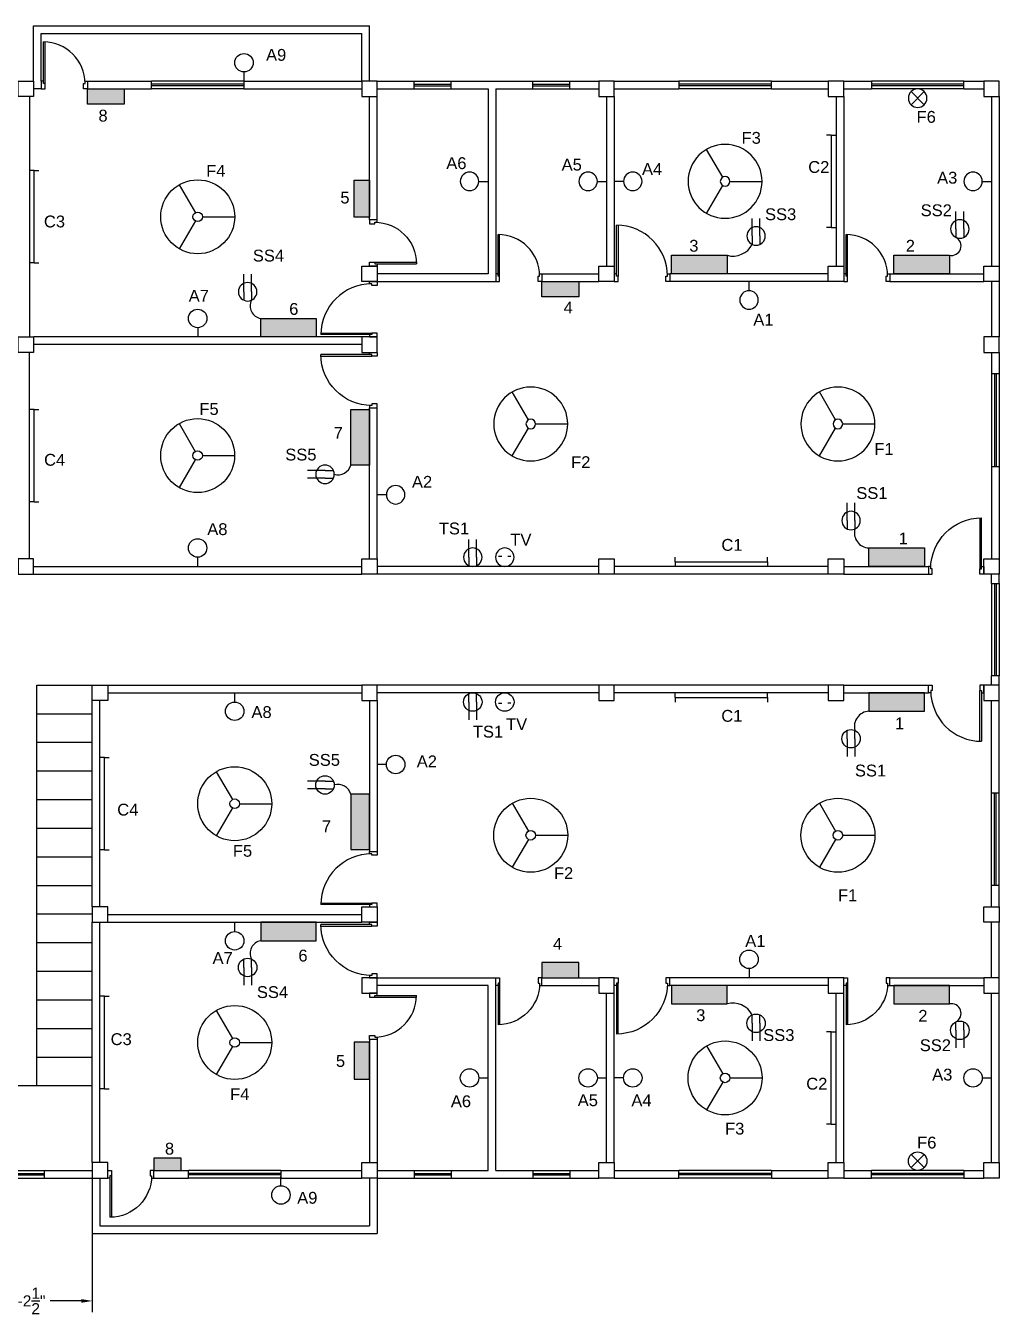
# Model space of a CAD drawing. Header units: inches. Extents: x 50 to 4028, y -27 to 855.
# Drawn here: x 715 to 1347, y -27 to 809 of the extents above; entities that cross this region are included whole.
import ezdxf

# ---------------------------------------------------------------- set-up
doc = ezdxf.new("R2010")
doc.units = ezdxf.units.IN
doc.header["$MEASUREMENT"] = 0
doc.header["$PDMODE"] = 3
for name, color, linetype in [('Column', 104, 'Continuous'), ('Fitting', 7, 'Continuous'), ('Stair', 7, 'Continuous'), ('Wall', 7, 'Continuous')]:
    doc.layers.add(name, color=color, linetype=linetype)
doc.layers.add('Door', color=7, linetype='Continuous', true_color=0x42254b)
doc.layers.add('Window', color=7, linetype='Continuous', true_color=0x700000)
doc.styles.add('Annotative', font='arial.ttf')
doc.styles.get("Standard").update_dxf_attribs({"font": 'arial.ttf'})
doc.dimstyles.new('Annotative', dxfattribs={"dimscale": 0, "dimtxt": 0.18, "dimasz": 0.18, "dimexe": 0.18, "dimexo": 0.0625, "dimgap": 0.09, "dimtad": 0, "dimtih": 1, "dimtoh": 1, "dimdec": 1, "dimzin": 0, "dimdsep": 46, "dimlunit": 4, "dimtxsty": 'Standard', "dimcen": 0.09, "dimadec": 0, "dimazin": 0, "dimtfac": 1, "dimtdec": 1, "dimtofl": 0, "dimtmove": 0, "dimatfit": 3, "dimfxl": 1, "dimtolj": 1, "dimtzin": 0, "dimarcsym": 0})

# ---------------------------------------------------------------- blocks, each defined once
blk = doc.blocks.new('36 inch Door')
for p, q in [((-3.5, 1.5), (-36.5, 1.5)), ((-36.48, 2.5), (-3.5, 2.5))]:
    blk.add_line(p, q)
for points in [[(0, 36), (0, 33.5), (-3.5, 33.5), (-3.5, 34.5), (-5, 34.5), (-5, 36), (0, 36)], [(0, 0), (0, 2.5), (-3.5, 2.5), (-3.5, 1.5), (-5, 1.5), (-5, 0), (0, 0)]]:
    blk.add_lwpolyline(points, close=True)
blk.add_arc((-3.5, 1.5), 33, 90, 180)
blk = doc.blocks.new('5 ft window')
for p, q in [((0, 5), (-60, 5)), ((-60, 0), (-60, 5)), ((0, 3), (-60, 3)), ((0, 2), (-60, 2)), ((0, 0), (-60, 0)), ((0, 5), (0, 0))]:
    blk.add_line(p, q)
blk = doc.blocks.new('30 inch Door')
for p, q in [((-3.5, 1.5), (-30.5, 1.5)), ((-3.5, 2.5), (-30.48, 2.5))]:
    blk.add_line(p, q)
for points in [[(0, 30), (0, 27.5), (-3.5, 27.5), (-3.5, 28.5), (-5, 28.5), (-5, 30), (0, 30)], [(0, 0), (0, 2.5), (-3.5, 2.5), (-3.5, 1.5), (-5, 1.5), (-5, 0), (0, 0)]]:
    blk.add_lwpolyline(points, close=True)
blk.add_arc((-3.5, 1.5), 27, 90, 180)
blk = doc.blocks.new('Toilet Window')
for p, q in [((0, 5), (24, 5)), ((0, 5), (0, 0)), ((0, 3), (24, 3)), ((0, 2), (24, 2)), ((0, 0), (24, 0)), ((24, 5), (24, 0))]:
    blk.add_line(p, q)
blk = doc.blocks.new('Switch board')
blk.add_lwpolyline([(-18, 0), (18, 0), (18, 12), (-18, 12)], close=True)
blk = doc.blocks.new('48 inch fan')
for p, q in [((-12, 20.78), (-1.54, 2.67)), ((3.09, 0), (24, 0)), ((-1.54, -2.67), (-12, -20.78))]:
    blk.add_line(p, q)
for radius in [24, 3.09]:
    blk.add_circle((0, 0), radius)
blk = doc.blocks.new('Tubelight')
for p, q in [((-30, 0), (-30, 3)), ((-30, 0), (30, 0)), ((-30, 0), (-30, -3)), ((30, 0), (30, 3)), ((30, 0), (30, -3))]:
    blk.add_line(p, q)
blk = doc.blocks.new('light')
blk.add_line((0, -6), (0, 0))
blk.add_circle((0, -12), 6)
blk = doc.blocks.new('2 pin socket')
for p, q in [((-2.5, -6), (-2.5, -0.55)), ((-2.5, -6), (-2.5, -11.45)), ((2.5, -6), (2.5, -0.55)), ((2.5, -6), (2.5, -11.45)), ((-2.5, -11.45), (-2.5, -17.45)), ((2.5, -11.45), (2.5, -17.45))]:
    blk.add_line(p, q)
blk.add_circle((0, -6), 6)
blk = doc.blocks.new('TV Antenna')
for p, q in [((-4, 5.23), (-2, 5.23)), ((2, 5.38), (4, 5.38))]:
    blk.add_line(p, q)
blk.add_circle((0, 6), 6)
blk = doc.blocks.new('Exhaust fan 12 inch')
for p, q in [((-4.24, 4.24), (4.24, -4.24)), ((-4.24, -4.24), (4.24, 4.24))]:
    blk.add_line(p, q)
blk.add_circle((0, 0), 6)
blk = doc.blocks.new('*D32')
at = {"color": 0, "lineweight": -2}
for p, q in [((671.63, 58.93), (671.63, -25.54)), ((758.03, 58.93), (758.03, -25.54)), ((678.83, -18.34), (699.06, -18.34)), ((750.83, -18.34), (730.59, -18.34))]:
    blk.add_line(p, q, dxfattribs=at)
at = {"color": 0}
for points in [[(678.83, -17.14), (678.83, -19.54), (671.63, -18.34)], [(750.83, -17.14), (750.83, -19.54), (758.03, -18.34)]]:
    blk.add_solid(points, dxfattribs=at)
at = {"layer": 'Defpoints', "color": 0}
for p in [(671.63, 61.43), (758.03, 61.43), (758.03, -18.34)]:
    blk.add_point(p, dxfattribs=at)
at = {"color": 0, "insert": (714.83, -18.34), "char_height": 7.2, "attachment_point": 5}
blk.add_mtext('\\A1;7\'-2{\\H1.000000x;\\S1/2;}"', dxfattribs=at)

msp = doc.modelspace()

# ---------------------------------------------------------------- hatches: boundary and pattern name
for points in [[(754.83, 768.43), (778.83, 768.43), (778.83, 758.43), (754.83, 758.43)], [(798.03, 66.43), (815.65, 66.43), (815.65, 74.34), (798.03, 74.34)]]:
    msp.add_hatch(color=252).paths.add_polyline_path(points)
at = {"layer": 'Fitting'}
for points in [[(938.03, 709.24), (938.03, 685.24), (928.03, 685.24), (928.03, 709.24)], [(1134.27, 660.43), (1170.27, 660.43), (1170.27, 648.43), (1134.27, 648.43)], [(1278.68, 660.43), (1314.68, 660.43), (1314.68, 648.43), (1278.68, 648.43)], [(1050.03, 643.43), (1074.03, 643.43), (1074.03, 633.43), (1050.03, 633.43)], [(867.39, 619.43), (903.39, 619.43), (903.39, 607.43), (867.39, 607.43)], [(938.03, 560.25), (938.03, 524.25), (926.03, 524.25), (926.03, 560.25)], [(1262.43, 470.43), (1298.43, 470.43), (1298.43, 458.43), (1262.43, 458.43)], [(1262.43, 364.43), (1298.43, 364.43), (1298.43, 376.43), (1262.43, 376.43)], [(938.03, 274.6), (938.03, 310.6), (926.03, 310.6), (926.03, 274.6)], [(867.39, 215.43), (903.39, 215.43), (903.39, 227.43), (867.39, 227.43)], [(1050.03, 191.43), (1074.03, 191.43), (1074.03, 201.43), (1050.03, 201.43)], [(1134.27, 174.43), (1170.27, 174.43), (1170.27, 186.43), (1134.27, 186.43)], [(1278.68, 174.43), (1314.68, 174.43), (1314.68, 186.43), (1278.68, 186.43)], [(938.03, 125.62), (938.03, 149.62), (928.03, 149.62), (928.03, 125.62)]]:
    msp.add_hatch(color=252, dxfattribs=at).paths.add_polyline_path(points)

# ---------------------------------------------------------------- linework, layer by layer
at = {"layer": 'Column'}
for points in [[(709.83, 773.43), (719.83, 773.43), (719.83, 763.43), (709.83, 763.43)], [(943.03, 773.43), (933.03, 773.43), (933.03, 763.43), (943.03, 763.43)], [(1097.03, 773.43), (1087.03, 773.43), (1087.03, 763.43), (1097.03, 763.43)], [(1246.03, 773.43), (1236.03, 773.43), (1236.03, 763.43), (1246.03, 763.43)], [(1347.03, 773.43), (1337.03, 773.43), (1337.03, 763.43), (1347.03, 763.43)], [(943.03, 643.43), (933.03, 643.43), (933.03, 653.43), (943.03, 653.43)], [(1097.03, 643.43), (1087.03, 643.43), (1087.03, 653.43), (1097.03, 653.43)], [(1246.03, 643.43), (1236.03, 643.43), (1236.03, 653.43), (1246.03, 653.43)], [(1347.03, 643.43), (1337.03, 643.43), (1337.03, 653.43), (1347.03, 653.43)], [(709.83, 607.43), (719.83, 607.43), (719.83, 597.43), (709.83, 597.43)], [(943.03, 607.43), (933.03, 607.43), (933.03, 597.43), (943.03, 597.43)], [(1347.03, 607.43), (1337.03, 607.43), (1337.03, 597.43), (1347.03, 597.43)], [(709.83, 453.43), (719.83, 453.43), (719.83, 463.43), (709.83, 463.43)], [(943.03, 453.43), (933.03, 453.43), (933.03, 463.43), (943.03, 463.43)], [(1097.03, 453.43), (1087.03, 453.43), (1087.03, 463.43), (1097.03, 463.43)], [(1246.03, 453.43), (1236.03, 453.43), (1236.03, 463.43), (1246.03, 463.43)], [(1347.03, 453.43), (1337.03, 453.43), (1337.03, 463.43), (1347.03, 463.43)], [(758.03, 381.43), (768.03, 381.43), (768.03, 371.43), (758.03, 371.43)], [(943.03, 381.43), (933.03, 381.43), (933.03, 371.43), (943.03, 371.43)], [(1097.03, 381.43), (1087.03, 381.43), (1087.03, 371.43), (1097.03, 371.43)], [(1246.03, 381.43), (1236.03, 381.43), (1236.03, 371.43), (1246.03, 371.43)], [(1347.03, 381.43), (1337.03, 381.43), (1337.03, 371.43), (1347.03, 371.43)], [(758.03, 227.43), (768.03, 227.43), (768.03, 237.43), (758.03, 237.43)], [(943.03, 227.43), (933.03, 227.43), (933.03, 237.43), (943.03, 237.43)], [(1347.03, 227.43), (1337.03, 227.43), (1337.03, 237.43), (1347.03, 237.43)], [(943.03, 191.43), (933.03, 191.43), (933.03, 181.43), (943.03, 181.43)], [(1097.03, 191.43), (1087.03, 191.43), (1087.03, 181.43), (1097.03, 181.43)], [(1246.03, 191.43), (1236.03, 191.43), (1236.03, 181.43), (1246.03, 181.43)], [(1347.03, 191.43), (1337.03, 191.43), (1337.03, 181.43), (1347.03, 181.43)], [(758.03, 61.43), (768.03, 61.43), (768.03, 71.43), (758.03, 71.43)], [(943.03, 61.43), (933.03, 61.43), (933.03, 71.43), (943.03, 71.43)], [(1097.03, 61.43), (1087.03, 61.43), (1087.03, 71.43), (1097.03, 71.43)], [(1246.03, 61.43), (1236.03, 61.43), (1236.03, 71.43), (1246.03, 71.43)], [(1347.03, 61.43), (1337.03, 61.43), (1337.03, 71.43), (1347.03, 71.43)]]:
    msp.add_lwpolyline(points, close=True, dxfattribs=at)
at = {"layer": 'Fitting'}
for points in [[(754.83, 768.43), (778.83, 768.43), (778.83, 758.43), (754.83, 758.43)], [(938.03, 709.24), (938.03, 685.24), (928.03, 685.24), (928.03, 709.24)], [(1050.03, 643.43), (1074.03, 643.43), (1074.03, 633.43), (1050.03, 633.43)], [(1050.03, 191.43), (1074.03, 191.43), (1074.03, 201.43), (1050.03, 201.43)], [(938.03, 125.62), (938.03, 149.62), (928.03, 149.62), (928.03, 125.62)], [(798.03, 66.43), (815.65, 66.43), (815.65, 74.34), (798.03, 74.34)]]:
    msp.add_lwpolyline(points, close=True, dxfattribs=at)
for centre, radius, start, end in [((1315.98, 666.54), 6.25, 257.9638, 62.85978), ((1174.1, 673.98), 14.09, 254.24978, 332.67436), ((868.84, 627.59), 8.29, 153.56844, 259.95872), ((917.58, 526.74), 8.81, 254.25206, 343.61902), ((1262.76, 480.22), 9.8, 164.80737, 268.02702), ((1262.76, 354.63), 9.8, 91.97298, 195.19263), ((917.58, 308.11), 8.81, 16.38098, 105.74794), ((868.84, 207.27), 8.29, 100.04128, 206.43156), ((1174.1, 160.87), 14.09, 27.32564, 105.75022), ((1315.98, 168.31), 6.25, 297.14022, 102.0362)]:
    msp.add_arc(centre, radius, start, end, dxfattribs=at)
at = {"layer": 'Stair'}
for p, q in [((722.03, 121.43), (722.03, 381.43)), ((722.03, 381.43), (758.03, 381.43)), ((722.03, 362.85), (758.03, 362.85)), ((722.03, 344.28), (758.03, 344.28)), ((722.03, 325.71), (758.03, 325.71)), ((722.03, 307.14), (758.03, 307.14)), ((722.03, 288.57), (758.03, 288.57)), ((722.03, 270), (758.03, 270)), ((722.03, 251.43), (758.03, 251.43)), ((722.03, 232.85), (758.03, 232.85)), ((722.03, 214.28), (758.03, 214.28)), ((722.03, 195.71), (758.03, 195.71)), ((722.03, 177.14), (758.03, 177.14)), ((722.03, 158.57), (758.03, 158.57)), ((722.03, 140), (758.03, 140)), ((671.63, 121.43), (758.03, 121.43))]:
    msp.add_line(p, q, dxfattribs=at)
at = {"layer": 'Wall'}
for p, q in [((719.83, 773.43), (719.83, 809.43)), ((719.83, 809.43), (938.03, 809.43)), ((724.83, 804.43), (933.03, 804.43)), ((724.83, 773.43), (724.83, 804.43)), ((933.03, 773.43), (933.03, 804.43)), ((938.03, 773.43), (938.03, 809.43)), ((754.83, 773.43), (796.53, 773.43)), ((856.53, 773.43), (933.03, 773.43)), ((943.03, 773.43), (967.03, 773.43)), ((991.03, 773.43), (1044.12, 773.43)), ((1068.12, 773.43), (1087.03, 773.43)), ((1097.03, 773.43), (1139.04, 773.43)), ((1199.04, 773.43), (1236.03, 773.43)), ((1246.03, 773.43), (1264.03, 773.43)), ((1324.03, 773.43), (1337.03, 773.43)), ((717.33, 763.43), (717.33, 607.43)), ((724.83, 768.43), (719.83, 768.43)), ((754.83, 768.43), (796.53, 768.43)), ((856.53, 768.43), (933.03, 768.43)), ((938.03, 683.43), (938.03, 763.43)), ((943.03, 768.43), (967.03, 768.43)), ((943.03, 683.43), (943.03, 763.43)), ((991.03, 768.43), (1015.03, 768.43)), ((1015.03, 768.43), (1015.03, 648.43)), ((1020.03, 768.43), (1020.03, 648.43)), ((1020.03, 768.43), (1044.12, 768.43)), ((1068.12, 768.43), (1087.03, 768.43)), ((1092.03, 763.43), (1092.03, 653.43)), ((1097.03, 768.43), (1139.04, 768.43)), ((1097.03, 763.43), (1097.03, 653.43)), ((1199.04, 768.43), (1236.03, 768.43)), ((1241.03, 763.43), (1241.03, 653.43)), ((1246.03, 768.43), (1264.03, 768.43)), ((1246.03, 763.43), (1246.03, 653.43)), ((1324.03, 768.43), (1337.03, 768.43)), ((1342.03, 763.43), (1342.03, 653.43)), ((1347.03, 763.43), (1347.03, 653.43)), ((1015.03, 648.43), (943.03, 648.43)), ((1050.03, 648.43), (1087.03, 648.43)), ((1236.03, 648.43), (1133.03, 648.43)), ((1276.03, 648.43), (1337.03, 648.43)), ((943.03, 643.43), (1020.03, 643.43)), ((1050.03, 643.43), (1087.03, 643.43)), ((1236.03, 643.43), (1133.03, 643.43)), ((1276.03, 643.43), (1337.03, 643.43)), ((1342.03, 643.43), (1342.03, 607.43)), ((1347.03, 643.43), (1347.03, 607.43)), ((933.03, 607.43), (720.03, 607.43)), ((933.03, 602.43), (720.03, 602.43)), ((717.33, 463.43), (717.33, 597.43)), ((1342.03, 597.43), (1342.03, 583.43)), ((1347.03, 597.43), (1347.03, 583.43)), ((938.03, 463.43), (938.03, 561.43)), ((943.03, 463.43), (943.03, 561.43)), ((1342.03, 523.43), (1342.03, 463.43)), ((1347.03, 523.43), (1347.03, 463.43)), ((719.83, 458.43), (933.03, 458.43)), ((719.83, 453.43), (933.03, 453.43)), ((1087.03, 458.43), (943.03, 458.43)), ((1087.03, 453.43), (943.03, 453.43)), ((1236.03, 458.43), (1097.03, 458.43)), ((1236.03, 453.43), (1097.03, 453.43)), ((1246.03, 458.43), (1301.03, 458.43)), ((1246.03, 453.43), (1301.03, 453.43)), ((1342.03, 447.43), (1342.03, 453.43)), ((1347.03, 447.43), (1347.03, 453.43)), ((1342.03, 381.43), (1342.03, 387.43)), ((1347.03, 381.43), (1347.03, 387.43)), ((768.03, 381.43), (933.03, 381.43)), ((768.03, 376.43), (933.03, 376.43)), ((1087.03, 381.43), (943.03, 381.43)), ((1087.03, 376.43), (943.03, 376.43)), ((1236.03, 381.43), (1097.03, 381.43)), ((1236.03, 376.43), (1097.03, 376.43)), ((1246.03, 381.43), (1301.03, 381.43)), ((1246.03, 376.43), (1301.03, 376.43)), ((758.03, 237.43), (758.03, 371.43)), ((763.03, 237.43), (763.03, 371.43)), ((938.03, 371.43), (938.03, 273.43)), ((943.03, 371.43), (943.03, 273.43)), ((1342.03, 311.43), (1342.03, 371.43)), ((1347.03, 311.43), (1347.03, 371.43)), ((1342.03, 237.43), (1342.03, 251.43)), ((1347.03, 237.43), (1347.03, 251.43)), ((758.03, 71.43), (758.03, 227.43)), ((763.03, 71.43), (763.03, 227.43)), ((768.03, 232.43), (933.03, 232.43)), ((768.03, 227.43), (933.03, 227.43)), ((1342.03, 191.43), (1342.03, 227.43)), ((1347.03, 191.43), (1347.03, 227.43)), ((943.03, 191.43), (1020.03, 191.43)), ((1015.03, 186.43), (943.03, 186.43)), ((1015.03, 66.43), (1015.03, 186.43)), ((1020.03, 66.43), (1020.03, 186.43)), ((1050.03, 191.43), (1087.03, 191.43)), ((1050.03, 186.43), (1087.03, 186.43)), ((1236.03, 191.43), (1133.03, 191.43)), ((1236.03, 186.43), (1133.03, 186.43)), ((1276.03, 191.43), (1337.03, 191.43)), ((1276.03, 186.43), (1337.03, 186.43)), ((1092.03, 71.43), (1092.03, 181.43)), ((1097.03, 71.43), (1097.03, 181.43)), ((1241.03, 71.43), (1241.03, 181.43)), ((1246.03, 71.43), (1246.03, 181.43)), ((1342.03, 71.43), (1342.03, 181.43)), ((1347.03, 71.43), (1347.03, 181.43)), ((938.03, 151.43), (938.03, 71.43)), ((943.03, 151.43), (943.03, 71.43)), ((726.83, 66.43), (758.03, 66.43)), ((726.83, 61.43), (758.03, 61.43)), ((758.03, 61.43), (758.03, 25.43)), ((763.03, 61.43), (763.03, 30.43)), ((798.03, 66.43), (820.53, 66.43)), ((798.03, 61.43), (820.53, 61.43)), ((880.53, 66.43), (933.03, 66.43)), ((880.53, 61.43), (933.03, 61.43)), ((938.03, 61.43), (938.03, 30.43)), ((943.03, 66.43), (967.03, 66.43)), ((943.03, 61.43), (967.03, 61.43)), ((943.03, 61.43), (943.03, 25.43)), ((991.03, 66.43), (1015.03, 66.43)), ((991.03, 61.43), (1044.12, 61.43)), ((1020.03, 66.43), (1044.12, 66.43)), ((1068.12, 66.43), (1087.03, 66.43)), ((1068.12, 61.43), (1087.03, 61.43)), ((1097.03, 66.43), (1139.04, 66.43)), ((1097.03, 61.43), (1139.04, 61.43)), ((1199.04, 66.43), (1236.03, 66.43)), ((1199.04, 61.43), (1236.03, 61.43)), ((1246.03, 66.43), (1264.03, 66.43)), ((1246.03, 61.43), (1264.03, 61.43)), ((1324.03, 66.43), (1337.03, 66.43)), ((1324.03, 61.43), (1337.03, 61.43)), ((758.03, 25.43), (943.03, 25.43)), ((763.03, 30.43), (938.03, 30.43))]:
    msp.add_line(p, q, dxfattribs=at)

# ---------------------------------------------------------------- block references
at = {"layer": 'Door'}
for name, p, rotation in [('30 inch Door', (724.83, 768.43), 270), ('36 inch Door', (1097.03, 643.43), 270), ('30 inch Door', (1020.03, 643.43), 270), ('30 inch Door', (1246.03, 643.43), 270), ('36 inch Door', (1337.03, 381.43), 90.00000000000001), ('30 inch Door', (938.03, 181.43), 180)]:
    msp.add_blockref(name, p, dxfattribs=dict(at, rotation=rotation))
at = {"layer": 'Door', "xscale": -1}
for name, p, rotation in [('30 inch Door', (938.03, 653.43), 359.9999999999999), ('36 inch Door', (943.03, 597.43), 180), ('36 inch Door', (1337.03, 453.43), 90), ('36 inch Door', (943.03, 227.43), 180), ('30 inch Door', (1020.03, 191.43), 270), ('36 inch Door', (1097.03, 191.43), 270), ('30 inch Door', (1246.03, 191.43), 270), ('30 inch Door', (768.03, 66.43), 270)]:
    msp.add_blockref(name, p, dxfattribs=dict(at, rotation=rotation))
at = {"layer": 'Door'}
for p in [(943.03, 607.43), (943.03, 237.43)]:
    msp.add_blockref('36 inch Door', p, dxfattribs=at)
at = {"layer": 'Fitting'}
for name, p, rotation in [('light', (856.53, 773.43), 180), ('Tubelight', (720.33, 685.43), 90), ('light', (826.48, 607.43), 180), ('Tubelight', (720.33, 530.43), 90), ('light', (826.43, 458.43), 180), ('light', (943.03, 329.88), 90), ('Tubelight', (766.03, 304.43), 90), ('2 pin socket', (915.19, 316.59), 270), ('Switch board', (938.03, 292.6), 90), ('light', (1184.53, 191.43), 180), ('Tubelight', (766.03, 149.43), 90), ('Tubelight', (1237.93, 126.43), 90), ('light', (1015.03, 126.43), 270), ('light', (1092.03, 126.43), 270), ('light', (1097.03, 126.43), 90), ('light', (1342.03, 126.43), 270)]:
    msp.add_blockref(name, p, dxfattribs=dict(at, rotation=rotation))
at = {"layer": 'Fitting', "xscale": -1}
for name, p, rotation in [('Exhaust fan 12 inch', (1294.03, 762.43), 180), ('Tubelight', (1237.93, 708.43), 90), ('48 inch fan', (1168.98, 708.43), 180), ('light', (1015.03, 708.43), 270), ('light', (1092.03, 708.43), 270), ('light', (1097.03, 708.43), 90), ('light', (1342.03, 708.43), 270), ('2 pin socket', (1321.44, 671.5), 180), ('2 pin socket', (1189.11, 666.97), 180), ('Switch board', (1152.27, 660.43), 180), ('Switch board', (1296.68, 660.43), 180), ('2 pin socket', (858.92, 630.73), 180), ('Switch board', (885.39, 619.43), 180), ('48 inch fan', (1042.78, 550.93), 180), ('48 inch fan', (1242.28, 550.93), 180), ('Switch board', (938.03, 542.25), 90), ('2 pin socket', (915.19, 518.26), 270), ('light', (943.03, 504.97), 90), ('2 pin socket', (1250.8, 482.25), 180), ('2 pin socket', (1005.15, 458.43), 180), ('TV Antenna', (1025.92, 470.43), 180), ('Switch board', (1280.43, 470.43), 180), ('Tubelight', (1166.53, 461.43), 180)]:
    msp.add_blockref(name, p, dxfattribs=dict(at, rotation=rotation))
at = {"layer": 'Fitting'}
for name, p in [('48 inch fan', (826.5, 685.43)), ('48 inch fan', (826.45, 530.43)), ('light', (850.53, 376.43)), ('2 pin socket', (1005.15, 376.43)), ('TV Antenna', (1025.92, 364.43)), ('Tubelight', (1166.53, 373.43)), ('Switch board', (1280.43, 364.43)), ('2 pin socket', (1250.8, 352.61)), ('48 inch fan', (850.53, 304.43)), ('48 inch fan', (1042.78, 283.93)), ('48 inch fan', (1242.28, 283.93)), ('light', (850.53, 227.43)), ('Switch board', (885.39, 215.43)), ('2 pin socket', (858.92, 204.12)), ('Switch board', (1152.27, 174.43)), ('Switch board', (1296.68, 174.43)), ('48 inch fan', (850.53, 149.43)), ('2 pin socket', (1189.11, 167.88)), ('2 pin socket', (1321.44, 163.35)), ('48 inch fan', (1168.98, 126.43)), ('Exhaust fan 12 inch', (1294.03, 72.43)), ('light', (880.53, 62.43))]:
    msp.add_blockref(name, p, dxfattribs=at)
at = {"layer": 'Fitting', "xscale": -1}
msp.add_blockref('light', (1184.53, 643.43), dxfattribs=at)
at = {"layer": 'Window'}
for name, p in [('5 ft window', (856.53, 768.43)), ('Toilet Window', (702.83, 61.43)), ('5 ft window', (880.53, 61.43)), ('Toilet Window', (967.03, 61.43)), ('Toilet Window', (1044.12, 61.43)), ('5 ft window', (1199.04, 61.43)), ('5 ft window', (1324.03, 61.43))]:
    msp.add_blockref(name, p, dxfattribs=at)
at = {"layer": 'Window', "xscale": -1}
for name, p, rotation in [('Toilet Window', (967.03, 773.43), 180), ('Toilet Window', (1044.12, 773.43), 180), ('5 ft window', (1199.04, 773.43), 180), ('5 ft window', (1324.03, 773.43), 180), ('5 ft window', (1342.03, 583.43), 270)]:
    msp.add_blockref(name, p, dxfattribs=dict(at, rotation=rotation))
at = {"layer": 'Window'}
for p, rotation in [((1347.03, 447.43), 90), ((1342.03, 251.43), 270)]:
    msp.add_blockref('5 ft window', p, dxfattribs=dict(at, rotation=rotation))

# ---------------------------------------------------------------- texts
at = {"layer": 'Fitting', "char_height": 7.68, "attachment_point": 1, "style": 'Annotative'}
for s, width, insert in [('A9', 24.2822, (870.88, 794.36)), ('8', 20.2955, (762.03, 754.91)), ('F6', 30.0429, (1293.34, 754.13)), ('F3', 23.9888, (1179.71, 740.5)), ('A6', 17.598, (987.93, 724.07)), ('A5', 27.7381, (1062.84, 723.12)), ('A4', 17.8905, (1115.03, 720.28)), ('C2', 21.5789, (1222.98, 721.59)), ('F4', 28.3822, (831.99, 719.07)), ('A3', 22.3148, (1306.69, 714.63)), ('5', 20.2955, (919.14, 701.75)), ('C3', 26.8736, (726.63, 686.22)), ('SS3', 23.6963, (1194.92, 690.92)), ('SS2', 14.1576, (1295.99, 693.5)), ('3', 17.7001, (1145.72, 670.45)), ('2', 17.7001, (1286.34, 670.45)), ('SS4', 38.6078, (862.31, 664.08)), ('A7', 24.2822, (820.65, 638)), ('4', 17.7001, (1064.11, 630.34)), ('A1', 16.9264, (1187.32, 622.48)), ('F5', 30.0429, (827.58, 564.47)), ('7', 14.1908, (914.8, 548.98)), ('F1', 50.489, (1265.93, 538.55)), ('C4', 35.1497, (726.74, 531.52)), ('SS5', 26.344, (883.36, 534.91)), (' F2', 40.8427, (1066.03, 529.98)), ('A2', 31.8537, (965.64, 517.21)), ('SS1', 29.4548, (1254.19, 509.93)), ('A8', 27.8484, (832.71, 486.5)), ('TS1', 11.8518, (983.07, 486.94)), ('TV', 17.356, (1029.51, 479.63)), ('1', 17.7001, (1281.71, 480.45)), ('C1', 25.6399, (1166.59, 476.29)), ('A8', 27.8484, (861.41, 367.75)), ('TV', 17.356, (1026.75, 359.9)), ('C1', 25.6399, (1166.53, 365.3)), ('1', 17.7001, (1279.34, 360.44)), ('TS1', 11.8518, (1005.19, 355.05)), ('SS5', 26.344, (898.62, 336.7)), ('A2', 31.8537, (968.74, 335.75)), ('SS1', 29.4548, (1253.3, 329.8)), ('C4', 35.1497, (774.24, 304.43)), ('7', 14.1908, (907.15, 293.62)), ('F5', 30.0429, (849.32, 277.7)), (' F2', 40.8427, (1054.86, 263.19)), ('F1', 50.489, (1242.28, 248.83)), ('A1', 16.9264, (1182.08, 219.17)), ('4', 17.7001, (1057.22, 217.33)), ('A7', 24.2822, (836.14, 208.12)), ('SS4', 38.6078, (864.92, 185.98)), ('3', 17.7001, (1150.22, 170.98)), ('2', 17.7001, (1294.48, 170.56)), ('C3', 26.8736, (769.94, 155.42)), ('SS3', 23.6963, (1193.76, 158.08)), ('SS2', 14.1576, (1295.42, 151.48)), ('5', 20.2955, (916.25, 141.27)), ('C2', 21.5789, (1221.7, 126.52)), ('A3', 22.3148, (1303.47, 132.43)), ('F4', 28.3822, (847.53, 119.73)), ('A6', 17.598, (990.9, 115.11)), ('A5', 27.7381, (1073.29, 115.78)), ('A4', 17.8905, (1108.15, 115.71)), ('F3', 23.9888, (1168.98, 97.34)), ('8', 20.2955, (805.2, 84.34)), ('F6', 30.0429, (1293.7, 88.29)), ('A9', 24.2822, (891.11, 52.44))]:
    msp.add_mtext_dynamic_manual_height_columns(s, width=width, gutter_width=38.4, heights=[0], dxfattribs=dict(at, insert=insert))
for insert in [(885.92, 629.45), (891.87, 209.68)]:
    msp.add_mtext('6', dxfattribs=dict(at, insert=insert))

# ---------------------------------------------------------------- dimensions: what is measured, and where the dimension line sits
dim = msp.add_linear_dim(base=(758.03, -18.34), p1=(671.63, 61.43), p2=(758.03, 61.43), dimstyle='Annotative')
dim.commit()
dim.dimension.update_dxf_attribs({"geometry": '*D32', "text_midpoint": (714.83, -18.34)})

doc.saveas('drawing.dxf')
